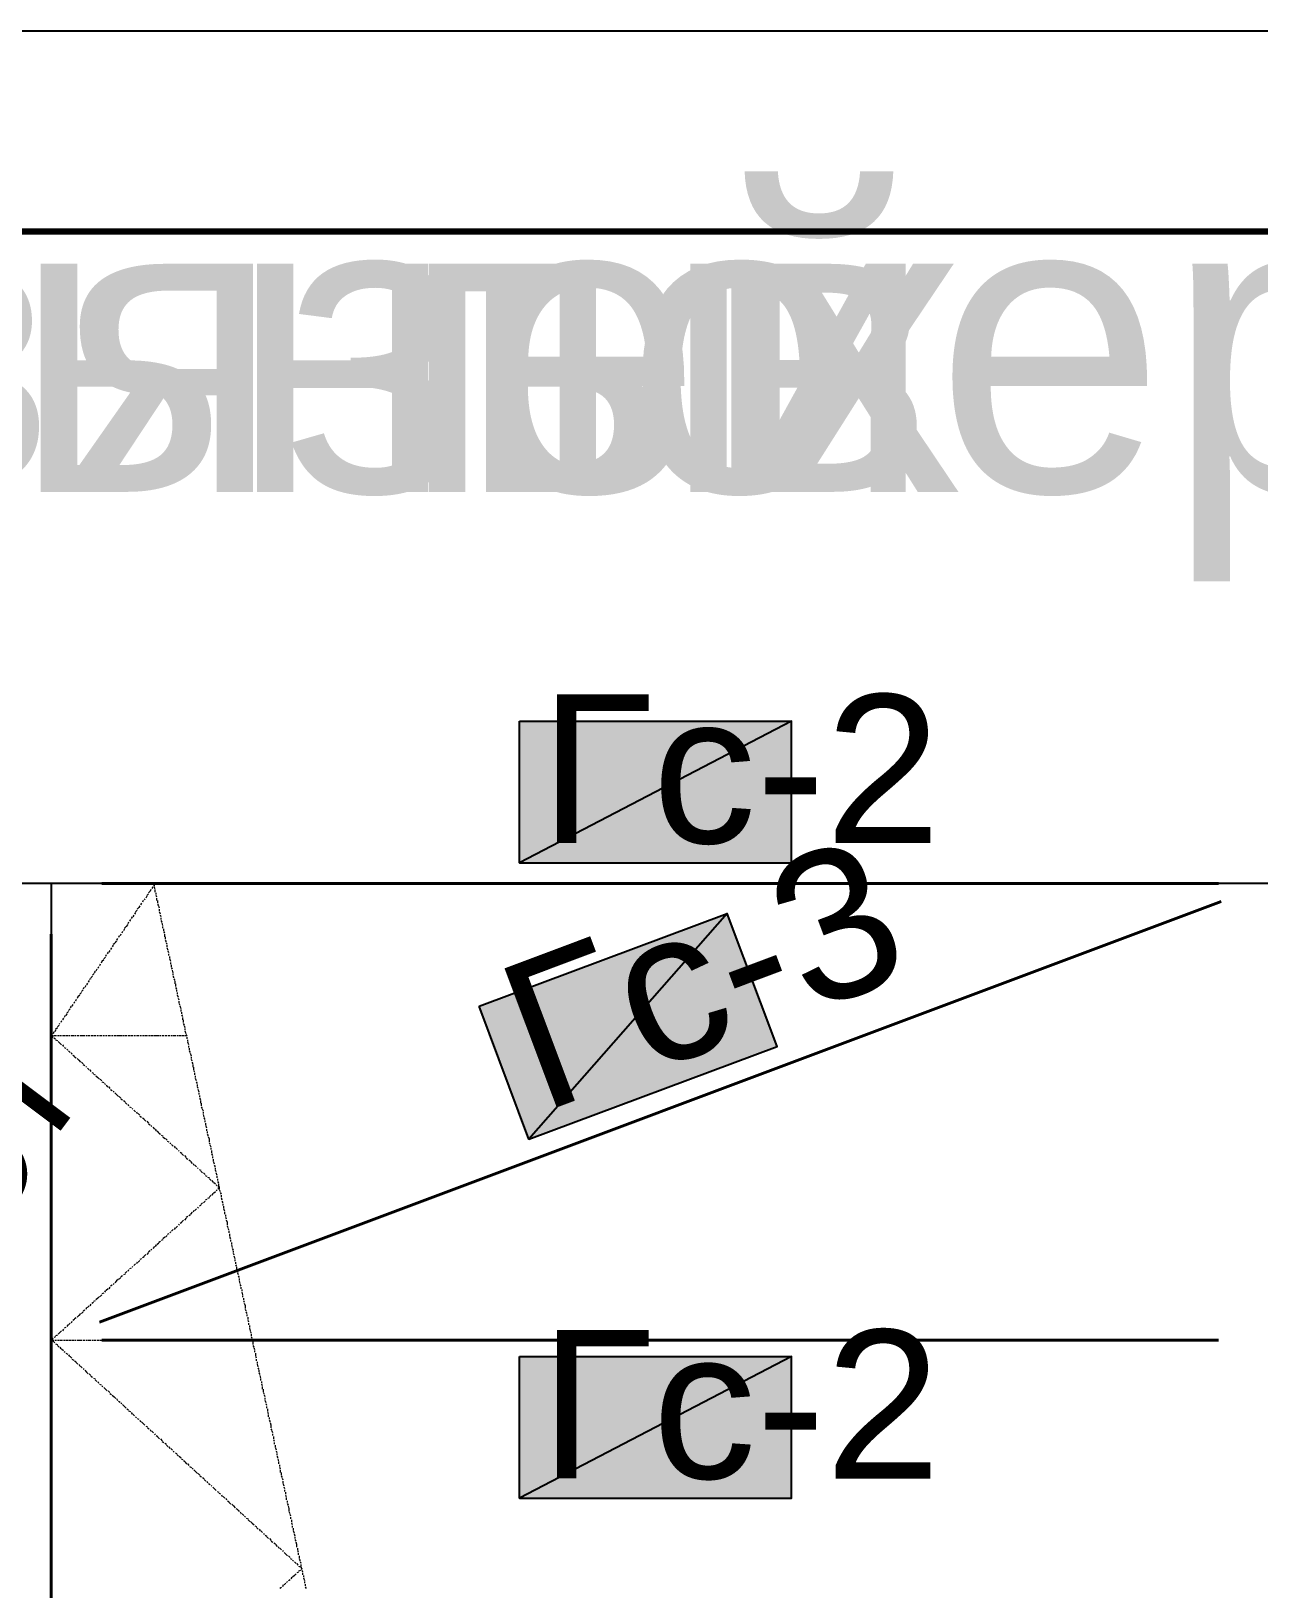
# Model space of a CAD drawing. Extents: x 0 to 604, y 0 to 420.
# Drawn here: x 229.31 to 259.57, y 381.6 to 420 of the extents above; entities that cross this region are included whole.
import ezdxf

# ---------------------------------------------------------------- set-up
doc = ezdxf.new("R2010")
doc.units = 0
doc.styles.add('TEYPDFCAD_TEXT', font='arial.ttf')

# ---------------------------------------------------------------- blocks, each defined once
blk = doc.blocks.new('A2-landscape')
for points in [[(594, 420), (0, 420)], [(589, 415), (20, 415)]]:
    blk.add_lwpolyline(points)

msp = doc.modelspace()

# ---------------------------------------------------------------- hatches: boundary and pattern name
at = {"true_color": 0xffffff}
h = msp.add_hatch(color=0, dxfattribs=at)
h.paths.add_polyline_path([(241.342, 402.992), (248.052, 402.992), (241.342, 399.5)])
h.paths.add_polyline_path([(248.052, 402.992), (241.342, 399.5), (248.052, 399.5)])
h = msp.add_hatch(color=0, dxfattribs=at)
h.paths.add_polyline_path([(240.347, 395.965), (246.465, 398.251), (241.575, 392.684)])
h.paths.add_polyline_path([(246.465, 398.251), (241.575, 392.684), (247.692, 394.97)])
h = msp.add_hatch(color=0, dxfattribs=at)
h.paths.add_polyline_path([(241.342, 387.329), (248.052, 387.329), (241.342, 383.836)])
h.paths.add_polyline_path([(248.052, 387.329), (241.342, 383.836), (248.052, 383.836)])

# ---------------------------------------------------------------- linework, layer by layer
at = {"color": 0, "lineweight": 0, "true_color": 0xffffff}
for p, q in [((241.342, 399.5), (248.052, 399.5)), ((241.575, 392.684), (247.692, 394.97)), ((241.342, 383.836), (248.052, 383.836))]:
    msp.add_line(p, q, dxfattribs=at)
at = {"color": 7, "lineweight": 25}
for p, q in [((245.322, 398.992), (225.319, 398.992)), ((229.806, 398.992), (229.806, 385.593)), ((247.819, 398.992), (246.825, 398.992)), ((269.325, 398.992), (249.322, 398.992)), ((229.806, 384.09), (229.806, 383.074))]:
    msp.add_line(p, q, dxfattribs=at)
at = {"color": 7, "lineweight": 40}
for p, q in [((258.572, 398.992), (231.055, 398.992)), ((230.992, 388.175), (258.635, 398.547)), ((229.806, 397.743), (229.806, 310.219)), ((258.572, 387.731), (231.055, 387.731))]:
    msp.add_line(p, q, dxfattribs=at)
at = {"color": 7, "lineweight": 5}
for p, q in [((232.346, 398.949), (232.325, 398.928)), ((232.346, 398.928), (232.346, 398.949)), ((232.071, 398.568), (232.05, 398.526)), ((232.114, 398.611), (232.093, 398.589)), ((232.156, 398.674), (232.135, 398.632)), ((232.198, 398.738), (232.156, 398.695)), ((232.241, 398.801), (232.198, 398.759)), ((232.262, 398.843), (232.241, 398.801)), ((232.304, 398.907), (232.283, 398.865)), ((232.368, 398.843), (232.346, 398.907)), ((232.368, 398.78), (232.368, 398.822)), ((232.389, 398.716), (232.389, 398.759)), ((232.41, 398.653), (232.389, 398.695)), ((232.41, 398.568), (232.41, 398.632)), ((232.431, 398.505), (232.431, 398.568)), ((231.839, 398.209), (231.817, 398.166)), ((231.881, 398.272), (231.86, 398.23)), ((231.923, 398.335), (231.881, 398.293)), ((231.965, 398.399), (231.923, 398.357)), ((231.987, 398.441), (231.965, 398.399)), ((232.029, 398.505), (232.008, 398.462)), ((232.452, 398.441), (232.431, 398.484)), ((232.474, 398.378), (232.452, 398.42)), ((232.474, 398.314), (232.474, 398.357)), ((232.495, 398.23), (232.474, 398.293)), ((232.516, 398.166), (232.495, 398.209)), ((231.563, 397.806), (231.542, 397.764)), ((231.606, 397.87), (231.584, 397.827)), ((231.648, 397.933), (231.606, 397.891)), ((231.69, 397.976), (231.648, 397.933)), ((231.711, 398.039), (231.69, 397.997)), ((231.754, 398.103), (231.733, 398.06)), ((231.796, 398.166), (231.775, 398.124)), ((232.516, 398.103), (232.516, 398.145)), ((232.537, 398.039), (232.516, 398.081)), ((232.558, 397.954), (232.537, 398.018)), ((232.558, 397.891), (232.558, 397.933)), ((232.579, 397.827), (232.579, 397.87)), ((232.601, 397.764), (232.579, 397.806)), ((231.331, 397.468), (231.309, 397.425)), ((231.373, 397.51), (231.331, 397.489)), ((231.415, 397.574), (231.373, 397.531)), ((231.436, 397.637), (231.415, 397.595)), ((231.479, 397.7), (231.458, 397.658)), ((231.521, 397.743), (231.5, 397.7)), ((232.601, 397.679), (232.601, 397.743)), ((232.622, 397.616), (232.622, 397.679)), ((232.643, 397.552), (232.622, 397.595)), ((232.664, 397.489), (232.643, 397.531)), ((232.664, 397.425), (232.664, 397.468)), ((231.055, 397.065), (231.034, 397.023)), ((231.098, 397.108), (231.055, 397.065)), ((231.14, 397.171), (231.098, 397.129)), ((231.161, 397.235), (231.14, 397.192)), ((231.203, 397.298), (231.182, 397.256)), ((231.246, 397.341), (231.225, 397.298)), ((231.288, 397.404), (231.267, 397.362)), ((232.685, 397.341), (232.664, 397.404)), ((232.706, 397.277), (232.685, 397.319)), ((232.706, 397.214), (232.706, 397.256)), ((232.727, 397.15), (232.727, 397.192)), ((232.749, 397.065), (232.727, 397.129)), ((232.749, 397.002), (232.749, 397.044)), ((230.78, 396.642), (230.738, 396.621)), ((230.822, 396.706), (230.78, 396.663)), ((230.865, 396.769), (230.822, 396.727)), ((230.886, 396.833), (230.865, 396.79)), ((230.928, 396.875), (230.907, 396.833)), ((230.971, 396.938), (230.95, 396.896)), ((231.013, 397.002), (230.992, 396.96)), ((232.77, 396.938), (232.77, 396.981)), ((232.791, 396.875), (232.77, 396.917)), ((232.812, 396.79), (232.791, 396.854)), ((232.812, 396.727), (232.812, 396.769)), ((232.833, 396.663), (232.812, 396.706)), ((232.855, 396.6), (232.833, 396.642)), ((230.547, 396.303), (230.505, 396.261)), ((230.59, 396.367), (230.547, 396.325)), ((230.611, 396.43), (230.59, 396.388)), ((230.653, 396.473), (230.632, 396.43)), ((230.696, 396.536), (230.674, 396.494)), ((230.738, 396.6), (230.717, 396.557)), ((232.855, 396.515), (232.855, 396.579)), ((232.876, 396.452), (232.876, 396.515)), ((232.897, 396.388), (232.876, 396.43)), ((232.897, 396.325), (232.897, 396.367)), ((232.918, 396.261), (232.918, 396.303)), ((230.272, 395.901), (230.23, 395.859)), ((230.293, 395.965), (230.272, 395.923)), ((230.336, 396.007), (230.315, 395.965)), ((230.378, 396.071), (230.357, 396.028)), ((230.42, 396.134), (230.399, 396.092)), ((230.463, 396.198), (230.441, 396.155)), ((230.505, 396.24), (230.463, 396.198)), ((232.939, 396.176), (232.918, 396.24)), ((232.96, 396.113), (232.939, 396.155)), ((232.96, 396.049), (232.96, 396.092)), ((232.982, 395.986), (232.96, 396.028)), ((233.003, 395.901), (232.982, 395.965)), ((233.003, 395.838), (233.003, 395.88)), ((229.997, 395.499), (229.955, 395.457)), ((230.018, 395.541), (229.997, 395.52)), ((230.06, 395.605), (230.039, 395.563)), ((230.103, 395.668), (230.082, 395.626)), ((230.145, 395.732), (230.124, 395.69)), ((230.188, 395.774), (230.166, 395.732)), ((230.23, 395.838), (230.188, 395.796)), ((233.024, 395.774), (233.024, 395.817)), ((233.045, 395.711), (233.024, 395.753)), ((233.045, 395.626), (233.045, 395.69)), ((233.066, 395.563), (233.066, 395.626)), ((233.087, 395.499), (233.066, 395.541)), ((229.828, 395.266), (229.806, 395.245)), ((229.806, 395.245), (229.849, 395.203)), ((229.806, 395.203), (229.806, 395.245)), ((229.806, 395.245), (229.849, 395.245)), ((229.806, 395.139), (229.806, 395.182)), ((229.806, 395.055), (229.806, 395.118)), ((229.87, 395.33), (229.849, 395.288)), ((229.87, 395.245), (229.934, 395.245)), ((229.87, 395.182), (229.912, 395.16)), ((229.912, 395.372), (229.891, 395.33)), ((229.955, 395.436), (229.912, 395.393)), ((229.912, 395.139), (229.955, 395.118)), ((229.955, 395.245), (229.997, 395.245)), ((230.018, 395.245), (230.06, 395.245)), ((230.082, 395.245), (230.145, 395.245)), ((230.166, 395.245), (230.209, 395.245)), ((230.23, 395.245), (230.272, 395.245)), ((230.293, 395.245), (230.357, 395.245)), ((230.378, 395.245), (230.42, 395.245)), ((230.441, 395.245), (230.484, 395.245)), ((230.505, 395.245), (230.568, 395.245)), ((230.568, 395.245), (230.632, 395.245)), ((230.653, 395.245), (230.696, 395.245)), ((230.717, 395.245), (230.759, 395.245)), ((230.78, 395.245), (230.844, 395.245)), ((230.865, 395.245), (230.907, 395.245)), ((230.928, 395.245), (230.971, 395.245)), ((230.992, 395.245), (231.055, 395.245)), ((231.077, 395.245), (231.119, 395.245)), ((231.14, 395.245), (231.182, 395.245)), ((231.203, 395.245), (231.267, 395.245)), ((231.288, 395.245), (231.331, 395.245)), ((231.352, 395.245), (231.394, 395.245)), ((231.415, 395.245), (231.479, 395.245)), ((231.479, 395.245), (231.542, 395.245)), ((231.563, 395.245), (231.606, 395.245)), ((231.627, 395.245), (231.669, 395.245)), ((231.69, 395.245), (231.754, 395.245)), ((231.775, 395.245), (231.817, 395.245)), ((231.839, 395.245), (231.881, 395.245)), ((231.902, 395.245), (231.965, 395.245)), ((231.987, 395.245), (232.029, 395.245)), ((232.05, 395.245), (232.093, 395.245)), ((232.114, 395.245), (232.177, 395.245)), ((232.198, 395.245), (232.241, 395.245)), ((232.262, 395.245), (232.304, 395.245)), ((232.325, 395.245), (232.389, 395.245)), ((232.389, 395.245), (232.452, 395.245)), ((232.474, 395.245), (232.516, 395.245)), ((232.537, 395.245), (232.579, 395.245)), ((232.601, 395.245), (232.664, 395.245)), ((232.685, 395.245), (232.727, 395.245)), ((232.749, 395.245), (232.791, 395.245)), ((232.812, 395.245), (232.876, 395.245)), ((232.897, 395.245), (232.939, 395.245)), ((232.96, 395.245), (233.003, 395.245)), ((233.024, 395.245), (233.087, 395.245)), ((233.108, 395.436), (233.087, 395.478)), ((233.108, 395.372), (233.108, 395.414)), ((233.13, 395.288), (233.108, 395.351)), ((233.108, 395.245), (233.151, 395.245)), ((233.151, 395.224), (233.13, 395.266)), ((233.151, 395.16), (233.151, 395.203)), ((233.172, 395.097), (233.172, 395.139)), ((229.806, 394.991), (229.806, 395.055)), ((229.806, 394.928), (229.806, 394.97)), ((229.806, 394.864), (229.806, 394.906)), ((229.806, 394.779), (229.806, 394.843)), ((229.806, 394.716), (229.806, 394.758)), ((229.976, 395.097), (230.018, 395.055)), ((230.018, 395.055), (230.06, 395.012)), ((230.082, 395.012), (230.103, 394.97)), ((230.124, 394.949), (230.166, 394.928)), ((230.188, 394.906), (230.209, 394.885)), ((230.23, 394.864), (230.272, 394.822)), ((230.293, 394.822), (230.315, 394.779)), ((230.336, 394.758), (230.378, 394.737)), ((233.193, 395.012), (233.172, 395.076)), ((233.193, 394.949), (233.193, 394.991)), ((233.214, 394.885), (233.214, 394.928)), ((233.236, 394.822), (233.214, 394.864)), ((233.257, 394.737), (233.236, 394.801)), ((229.806, 394.652), (229.806, 394.695)), ((229.806, 394.568), (229.806, 394.631)), ((229.806, 394.504), (229.806, 394.547)), ((229.806, 394.441), (229.806, 394.483)), ((229.806, 394.356), (229.806, 394.42)), ((229.806, 394.293), (229.806, 394.335)), ((230.378, 394.716), (230.42, 394.695)), ((230.441, 394.674), (230.484, 394.631)), ((230.484, 394.631), (230.526, 394.589)), ((230.547, 394.589), (230.59, 394.547)), ((230.59, 394.525), (230.632, 394.504)), ((230.653, 394.483), (230.674, 394.462)), ((230.696, 394.441), (230.738, 394.399)), ((230.759, 394.399), (230.78, 394.356)), ((230.801, 394.335), (230.844, 394.314)), ((233.257, 394.674), (233.257, 394.716)), ((233.278, 394.61), (233.257, 394.652)), ((233.299, 394.547), (233.278, 394.589)), ((233.299, 394.462), (233.299, 394.525)), ((233.32, 394.399), (233.32, 394.462)), ((233.341, 394.335), (233.32, 394.377)), ((229.806, 394.229), (229.806, 394.271)), ((229.806, 394.144), (229.806, 394.208)), ((229.806, 394.081), (229.806, 394.144)), ((229.806, 394.017), (229.806, 394.06)), ((229.806, 393.954), (229.806, 393.996)), ((230.844, 394.293), (230.886, 394.271)), ((230.907, 394.25), (230.95, 394.208)), ((230.95, 394.208), (230.992, 394.166)), ((231.013, 394.166), (231.055, 394.123)), ((231.055, 394.102), (231.098, 394.081)), ((231.119, 394.06), (231.14, 394.039)), ((231.161, 394.017), (231.203, 393.975)), ((231.225, 393.975), (231.246, 393.933)), ((233.341, 394.271), (233.341, 394.314)), ((233.363, 394.208), (233.363, 394.25)), ((233.384, 394.123), (233.363, 394.187)), ((233.405, 394.06), (233.384, 394.102)), ((233.405, 393.996), (233.405, 394.039)), ((233.426, 393.933), (233.405, 393.975)), ((229.806, 393.869), (229.806, 393.933)), ((229.806, 393.806), (229.806, 393.848)), ((229.806, 393.742), (229.806, 393.785)), ((229.806, 393.658), (229.806, 393.721)), ((229.806, 393.594), (229.806, 393.637)), ((229.806, 393.531), (229.806, 393.573)), ((231.267, 393.912), (231.309, 393.89)), ((231.331, 393.869), (231.352, 393.848)), ((231.373, 393.827), (231.415, 393.785)), ((231.415, 393.785), (231.458, 393.742)), ((231.479, 393.742), (231.521, 393.7)), ((231.521, 393.679), (231.563, 393.658)), ((231.584, 393.637), (231.627, 393.615)), ((231.627, 393.594), (231.669, 393.552)), ((233.447, 393.848), (233.426, 393.912)), ((233.447, 393.785), (233.447, 393.827)), ((233.468, 393.721), (233.468, 393.764)), ((233.489, 393.658), (233.468, 393.7)), ((233.489, 393.573), (233.489, 393.637)), ((233.511, 393.51), (233.511, 393.573)), ((229.806, 393.446), (229.806, 393.51)), ((229.806, 393.382), (229.806, 393.425)), ((229.806, 393.319), (229.806, 393.361)), ((229.806, 393.234), (229.806, 393.298)), ((229.806, 393.171), (229.806, 393.234)), ((231.69, 393.552), (231.711, 393.51)), ((231.733, 393.488), (231.775, 393.467)), ((231.796, 393.446), (231.817, 393.425)), ((231.839, 393.404), (231.881, 393.361)), ((231.902, 393.361), (231.923, 393.319)), ((231.944, 393.319), (231.987, 393.277)), ((231.987, 393.255), (232.029, 393.234)), ((232.05, 393.213), (232.093, 393.192)), ((233.532, 393.446), (233.511, 393.488)), ((233.553, 393.382), (233.532, 393.425)), ((233.553, 393.319), (233.553, 393.361)), ((233.574, 393.234), (233.553, 393.298)), ((233.595, 393.171), (233.574, 393.213)), ((229.806, 393.107), (229.806, 393.15)), ((229.806, 393.044), (229.806, 393.086)), ((229.806, 392.959), (229.806, 393.023)), ((229.806, 392.896), (229.806, 392.938)), ((229.806, 392.832), (229.806, 392.874)), ((229.806, 392.747), (229.806, 392.811)), ((232.093, 393.171), (232.135, 393.128)), ((232.156, 393.128), (232.198, 393.086)), ((232.198, 393.065), (232.241, 393.044)), ((232.262, 393.023), (232.283, 393.002)), ((232.304, 392.98), (232.346, 392.938)), ((232.368, 392.938), (232.389, 392.896)), ((232.41, 392.896), (232.452, 392.853)), ((232.452, 392.832), (232.495, 392.811)), ((233.595, 393.107), (233.595, 393.15)), ((233.617, 393.044), (233.617, 393.086)), ((233.638, 392.959), (233.617, 393.023)), ((233.638, 392.896), (233.638, 392.938)), ((233.659, 392.832), (233.659, 392.874)), ((233.68, 392.769), (233.659, 392.811)), ((229.806, 392.684), (229.806, 392.726)), ((229.806, 392.62), (229.806, 392.663)), ((229.806, 392.536), (229.806, 392.599)), ((229.806, 392.472), (229.806, 392.515)), ((229.806, 392.409), (229.806, 392.451)), ((232.516, 392.79), (232.558, 392.769)), ((232.558, 392.747), (232.601, 392.705)), ((232.622, 392.705), (232.664, 392.663)), ((232.664, 392.642), (232.706, 392.62)), ((232.727, 392.599), (232.749, 392.578)), ((232.77, 392.557), (232.812, 392.515)), ((232.833, 392.515), (232.855, 392.472)), ((232.876, 392.472), (232.918, 392.43)), ((233.701, 392.684), (233.68, 392.747)), ((233.701, 392.62), (233.701, 392.684)), ((233.722, 392.557), (233.701, 392.599)), ((233.744, 392.493), (233.722, 392.536)), ((233.744, 392.43), (233.744, 392.472)), ((229.806, 392.324), (229.806, 392.388)), ((229.806, 392.261), (229.806, 392.324)), ((229.806, 392.197), (229.806, 392.239)), ((229.806, 392.134), (229.806, 392.176)), ((229.806, 392.049), (229.806, 392.113)), ((232.939, 392.409), (232.96, 392.388)), ((232.982, 392.366), (233.024, 392.345)), ((233.024, 392.324), (233.066, 392.282)), ((233.087, 392.282), (233.13, 392.239)), ((233.13, 392.218), (233.172, 392.197)), ((233.193, 392.176), (233.236, 392.155)), ((233.236, 392.134), (233.278, 392.091)), ((233.299, 392.091), (233.32, 392.049)), ((233.341, 392.049), (233.384, 392.007)), ((233.765, 392.345), (233.765, 392.409)), ((233.786, 392.282), (233.765, 392.324)), ((233.786, 392.218), (233.786, 392.261)), ((233.807, 392.155), (233.807, 392.197)), ((233.828, 392.07), (233.807, 392.134)), ((233.849, 392.007), (233.828, 392.049)), ((229.806, 391.985), (229.806, 392.028)), ((229.806, 391.922), (229.806, 391.964)), ((229.806, 391.837), (229.806, 391.901)), ((229.806, 391.774), (229.806, 391.816)), ((229.806, 391.71), (229.806, 391.753)), ((229.806, 391.626), (229.806, 391.689)), ((233.405, 391.985), (233.426, 391.964)), ((233.447, 391.943), (233.489, 391.922)), ((233.489, 391.901), (233.532, 391.858)), ((233.553, 391.858), (233.595, 391.816)), ((233.595, 391.795), (233.638, 391.774)), ((233.659, 391.753), (233.701, 391.731)), ((233.701, 391.71), (233.744, 391.668)), ((233.765, 391.668), (233.786, 391.626)), ((233.849, 391.943), (233.849, 391.985)), ((233.87, 391.88), (233.849, 391.922)), ((233.892, 391.795), (233.87, 391.858)), ((233.892, 391.731), (233.892, 391.774)), ((233.913, 391.668), (233.913, 391.71)), ((229.806, 391.562), (229.806, 391.604)), ((229.806, 391.499), (229.806, 391.541)), ((229.806, 391.414), (229.806, 391.478)), ((229.806, 391.351), (229.806, 391.414)), ((229.806, 391.287), (229.806, 391.329)), ((229.806, 391.223), (229.806, 391.266)), ((233.744, 391.308), (233.701, 391.266)), ((233.786, 391.351), (233.765, 391.308)), ((233.807, 391.626), (233.849, 391.583)), ((233.849, 391.393), (233.807, 391.351)), ((233.87, 391.562), (233.892, 391.541)), ((233.892, 391.435), (233.87, 391.414)), ((233.934, 391.604), (233.913, 391.647)), ((233.913, 391.52), (233.955, 391.499)), ((233.955, 391.499), (233.913, 391.456)), ((233.934, 391.52), (233.934, 391.583)), ((233.955, 391.456), (233.955, 391.52)), ((233.976, 391.393), (233.955, 391.435)), ((233.998, 391.329), (233.976, 391.372)), ((233.998, 391.266), (233.998, 391.308)), ((229.806, 391.139), (229.806, 391.202)), ((229.806, 391.075), (229.806, 391.118)), ((229.806, 391.012), (229.806, 391.054)), ((229.806, 390.927), (229.806, 390.991)), ((229.806, 390.864), (229.806, 390.906)), ((233.278, 390.885), (233.236, 390.842)), ((233.32, 390.927), (233.299, 390.885)), ((233.384, 390.969), (233.341, 390.927)), ((233.426, 391.012), (233.405, 390.991)), ((233.489, 391.054), (233.447, 391.033)), ((233.532, 391.118), (233.489, 391.075)), ((233.595, 391.16), (233.553, 391.118)), ((233.638, 391.202), (233.595, 391.181)), ((233.701, 391.245), (233.659, 391.223)), ((234.019, 391.181), (233.998, 391.245)), ((234.04, 391.118), (234.019, 391.16)), ((234.04, 391.054), (234.04, 391.096)), ((234.061, 390.991), (234.061, 391.033)), ((234.082, 390.906), (234.061, 390.969)), ((234.082, 390.842), (234.082, 390.885)), ((229.806, 390.8), (229.806, 390.842)), ((229.806, 390.716), (229.806, 390.779)), ((229.806, 390.652), (229.806, 390.694)), ((229.806, 390.589), (229.806, 390.631)), ((229.806, 390.504), (229.806, 390.567)), ((229.806, 390.44), (229.806, 390.504)), ((232.855, 390.504), (232.833, 390.461)), ((232.918, 390.546), (232.876, 390.504)), ((232.96, 390.589), (232.939, 390.567)), ((233.024, 390.631), (232.982, 390.61)), ((233.066, 390.694), (233.024, 390.652)), ((233.13, 390.737), (233.087, 390.694)), ((233.172, 390.779), (233.13, 390.758)), ((233.236, 390.821), (233.193, 390.8)), ((234.103, 390.779), (234.103, 390.821)), ((234.125, 390.716), (234.103, 390.758)), ((234.146, 390.631), (234.125, 390.694)), ((234.146, 390.567), (234.146, 390.631)), ((234.167, 390.504), (234.146, 390.546)), ((229.806, 390.377), (229.806, 390.419)), ((229.806, 390.313), (229.806, 390.356)), ((229.806, 390.229), (229.806, 390.292)), ((229.806, 390.165), (229.806, 390.207)), ((229.806, 390.102), (229.806, 390.144)), ((232.452, 390.123), (232.41, 390.08)), ((232.495, 390.165), (232.452, 390.144)), ((232.558, 390.207), (232.516, 390.186)), ((232.601, 390.271), (232.558, 390.229)), ((232.664, 390.313), (232.622, 390.271)), ((232.706, 390.356), (232.664, 390.334)), ((232.749, 390.398), (232.727, 390.377)), ((232.812, 390.461), (232.77, 390.419)), ((234.188, 390.44), (234.167, 390.483)), ((234.188, 390.377), (234.188, 390.419)), ((234.209, 390.292), (234.209, 390.356)), ((234.23, 390.229), (234.209, 390.271)), ((234.23, 390.165), (234.23, 390.207)), ((234.251, 390.102), (234.251, 390.144)), ((229.806, 390.017), (229.806, 390.08)), ((229.806, 389.953), (229.806, 389.996)), ((229.806, 389.89), (229.806, 389.932)), ((229.806, 389.805), (229.806, 389.869)), ((229.806, 389.742), (229.806, 389.784)), ((232.029, 389.742), (231.987, 389.721)), ((232.093, 389.784), (232.05, 389.763)), ((232.135, 389.848), (232.093, 389.805)), ((232.198, 389.89), (232.156, 389.848)), ((232.241, 389.932), (232.198, 389.911)), ((232.283, 389.975), (232.262, 389.953)), ((232.346, 390.038), (232.304, 389.996)), ((232.389, 390.08), (232.368, 390.038)), ((234.273, 390.017), (234.251, 390.08)), ((234.294, 389.953), (234.273, 389.996)), ((234.294, 389.89), (234.294, 389.932)), ((234.315, 389.827), (234.294, 389.869)), ((234.336, 389.742), (234.315, 389.805)), ((229.806, 389.678), (229.806, 389.721)), ((229.806, 389.594), (229.806, 389.657)), ((229.806, 389.53), (229.806, 389.594)), ((229.806, 389.467), (229.806, 389.509)), ((229.806, 389.403), (229.806, 389.445)), ((229.806, 389.318), (229.806, 389.382)), ((231.627, 389.361), (231.584, 389.34)), ((231.669, 389.424), (231.627, 389.382)), ((231.711, 389.467), (231.69, 389.424)), ((231.775, 389.509), (231.733, 389.488)), ((231.817, 389.551), (231.796, 389.53)), ((231.881, 389.615), (231.839, 389.572)), ((231.923, 389.657), (231.902, 389.615)), ((231.987, 389.699), (231.944, 389.657)), ((234.336, 389.678), (234.336, 389.721)), ((234.357, 389.615), (234.357, 389.657)), ((234.379, 389.551), (234.357, 389.594)), ((234.379, 389.467), (234.379, 389.53)), ((234.4, 389.403), (234.4, 389.467)), ((234.421, 389.34), (234.4, 389.382)), ((229.806, 389.255), (229.806, 389.297)), ((229.806, 389.192), (229.806, 389.234)), ((229.806, 389.107), (229.806, 389.17)), ((229.806, 389.043), (229.806, 389.086)), ((229.806, 388.98), (229.806, 389.022)), ((231.203, 389.001), (231.161, 388.959)), ((231.246, 389.043), (231.225, 389.001)), ((231.309, 389.086), (231.267, 389.065)), ((231.352, 389.128), (231.331, 389.107)), ((231.415, 389.192), (231.373, 389.149)), ((231.458, 389.234), (231.415, 389.192)), ((231.521, 389.276), (231.479, 389.234)), ((231.563, 389.318), (231.521, 389.297)), ((234.442, 389.276), (234.421, 389.318)), ((234.442, 389.213), (234.442, 389.255)), ((234.463, 389.128), (234.442, 389.192)), ((234.484, 389.065), (234.463, 389.107)), ((234.484, 389.001), (234.484, 389.043)), ((234.506, 388.937), (234.506, 388.98)), ((229.806, 388.895), (229.806, 388.959)), ((229.806, 388.832), (229.806, 388.874)), ((229.806, 388.768), (229.806, 388.81)), ((229.806, 388.683), (229.806, 388.747)), ((229.806, 388.62), (229.806, 388.683)), ((229.806, 388.557), (229.806, 388.599)), ((230.738, 388.578), (230.696, 388.535)), ((230.78, 388.62), (230.759, 388.578)), ((230.844, 388.662), (230.801, 388.641)), ((230.886, 388.705), (230.844, 388.683)), ((230.95, 388.768), (230.907, 388.726)), ((230.992, 388.81), (230.95, 388.768)), ((231.055, 388.853), (231.013, 388.81)), ((231.098, 388.895), (231.055, 388.874)), ((231.14, 388.959), (231.119, 388.916)), ((234.527, 388.853), (234.506, 388.916)), ((234.527, 388.789), (234.527, 388.832)), ((234.548, 388.726), (234.548, 388.768)), ((234.569, 388.662), (234.548, 388.705)), ((234.59, 388.578), (234.569, 388.641)), ((234.59, 388.514), (234.59, 388.578)), ((229.806, 388.493), (229.806, 388.535)), ((229.806, 388.408), (229.806, 388.472)), ((229.806, 388.345), (229.806, 388.387)), ((229.806, 388.281), (229.806, 388.324)), ((229.806, 388.197), (229.806, 388.26)), ((230.315, 388.197), (230.293, 388.154)), ((230.378, 388.239), (230.336, 388.218)), ((230.42, 388.281), (230.378, 388.26)), ((230.484, 388.345), (230.441, 388.303)), ((230.526, 388.387), (230.484, 388.345)), ((230.59, 388.43), (230.547, 388.387)), ((230.632, 388.472), (230.59, 388.451)), ((230.674, 388.535), (230.653, 388.493)), ((234.611, 388.451), (234.59, 388.493)), ((234.632, 388.387), (234.611, 388.43)), ((234.632, 388.324), (234.632, 388.366)), ((234.654, 388.239), (234.654, 388.303)), ((234.675, 388.175), (234.654, 388.218)), ((229.806, 388.133), (229.806, 388.175)), ((229.806, 388.07), (229.806, 388.112)), ((229.806, 387.985), (229.806, 388.048)), ((229.806, 387.921), (229.806, 387.964)), ((229.806, 387.858), (229.806, 387.9)), ((229.806, 387.773), (229.806, 387.837)), ((229.912, 387.816), (229.87, 387.795)), ((229.955, 387.858), (229.912, 387.837)), ((230.018, 387.921), (229.976, 387.879)), ((230.06, 387.964), (230.018, 387.921)), ((230.103, 388.006), (230.082, 387.964)), ((230.166, 388.048), (230.124, 388.027)), ((230.209, 388.112), (230.188, 388.07)), ((230.272, 388.154), (230.23, 388.112)), ((234.675, 388.112), (234.675, 388.154)), ((234.696, 388.048), (234.696, 388.091)), ((234.717, 387.964), (234.696, 388.027)), ((234.738, 387.9), (234.717, 387.943)), ((234.738, 387.837), (234.738, 387.879)), ((234.759, 387.773), (234.738, 387.816)), ((229.849, 387.773), (229.806, 387.731)), ((229.806, 387.71), (229.806, 387.773)), ((229.806, 387.731), (229.87, 387.731)), ((229.806, 387.731), (229.849, 387.71)), ((229.806, 387.646), (229.806, 387.689)), ((229.806, 387.583), (229.806, 387.625)), ((229.806, 387.498), (229.806, 387.562)), ((229.806, 387.435), (229.806, 387.477)), ((229.849, 387.71), (229.891, 387.667)), ((229.891, 387.731), (229.934, 387.731)), ((229.912, 387.646), (229.955, 387.625)), ((229.955, 387.731), (229.997, 387.731)), ((229.955, 387.604), (229.997, 387.562)), ((230.018, 387.731), (230.082, 387.731)), ((230.018, 387.562), (230.039, 387.519)), ((230.06, 387.519), (230.103, 387.477)), ((230.103, 387.731), (230.145, 387.731)), ((230.124, 387.456), (230.145, 387.435)), ((230.166, 387.731), (230.209, 387.731)), ((230.23, 387.731), (230.293, 387.731)), ((230.315, 387.731), (230.357, 387.731)), ((230.378, 387.731), (230.42, 387.731)), ((230.441, 387.731), (230.505, 387.731)), ((230.505, 387.731), (230.568, 387.731)), ((230.59, 387.731), (230.632, 387.731)), ((230.653, 387.731), (230.696, 387.731)), ((230.717, 387.731), (230.78, 387.731)), ((230.801, 387.731), (230.844, 387.731)), ((230.865, 387.731), (230.907, 387.731)), ((230.928, 387.731), (230.992, 387.731)), ((231.013, 387.731), (231.055, 387.731)), ((231.077, 387.731), (231.119, 387.731)), ((231.14, 387.731), (231.203, 387.731)), ((231.225, 387.731), (231.267, 387.731)), ((231.288, 387.731), (231.331, 387.731)), ((231.352, 387.731), (231.415, 387.731)), ((231.415, 387.731), (231.479, 387.731)), ((231.5, 387.731), (231.542, 387.731)), ((231.563, 387.731), (231.606, 387.731)), ((231.627, 387.731), (231.69, 387.731)), ((231.711, 387.731), (231.754, 387.731)), ((231.775, 387.731), (231.817, 387.731)), ((231.839, 387.731), (231.902, 387.731)), ((231.923, 387.731), (231.965, 387.731)), ((231.987, 387.731), (232.029, 387.731)), ((232.05, 387.731), (232.114, 387.731)), ((232.135, 387.731), (232.177, 387.731)), ((232.198, 387.731), (232.241, 387.731)), ((232.262, 387.731), (232.304, 387.731)), ((232.325, 387.731), (232.389, 387.731)), ((232.41, 387.731), (232.452, 387.731)), ((232.474, 387.731), (232.516, 387.731)), ((232.537, 387.731), (232.601, 387.731)), ((232.622, 387.731), (232.664, 387.731)), ((232.685, 387.731), (232.727, 387.731)), ((232.749, 387.731), (232.812, 387.731)), ((232.833, 387.731), (232.876, 387.731)), ((232.897, 387.731), (232.939, 387.731)), ((232.96, 387.731), (233.024, 387.731)), ((233.045, 387.731), (233.087, 387.731)), ((233.108, 387.731), (233.151, 387.731)), ((233.172, 387.731), (233.214, 387.731)), ((233.236, 387.731), (233.299, 387.731)), ((233.32, 387.731), (233.363, 387.731)), ((233.384, 387.731), (233.426, 387.731)), ((233.447, 387.731), (233.511, 387.731)), ((233.532, 387.731), (233.574, 387.731)), ((233.595, 387.731), (233.638, 387.731)), ((233.659, 387.731), (233.722, 387.731)), ((233.744, 387.731), (233.786, 387.731)), ((233.807, 387.731), (233.849, 387.731)), ((233.87, 387.731), (233.934, 387.731)), ((233.955, 387.731), (233.998, 387.731)), ((234.019, 387.731), (234.061, 387.731)), ((234.082, 387.731), (234.125, 387.731)), ((234.146, 387.731), (234.209, 387.731)), ((234.23, 387.731), (234.273, 387.731)), ((234.294, 387.731), (234.336, 387.731)), ((234.357, 387.731), (234.421, 387.731)), ((234.442, 387.731), (234.484, 387.731)), ((234.506, 387.731), (234.548, 387.731)), ((234.569, 387.731), (234.632, 387.731)), ((234.654, 387.731), (234.696, 387.731)), ((234.717, 387.731), (234.759, 387.731)), ((234.781, 387.689), (234.759, 387.752)), ((234.781, 387.625), (234.781, 387.689)), ((234.802, 387.562), (234.781, 387.604)), ((234.823, 387.498), (234.802, 387.541)), ((234.823, 387.435), (234.823, 387.477)), ((229.806, 387.371), (229.806, 387.413)), ((229.806, 387.286), (229.806, 387.35)), ((229.806, 387.223), (229.806, 387.265)), ((229.806, 387.159), (229.806, 387.202)), ((229.806, 387.075), (229.806, 387.138)), ((229.806, 387.011), (229.806, 387.054)), ((230.166, 387.413), (230.209, 387.392)), ((230.23, 387.371), (230.251, 387.329)), ((230.272, 387.329), (230.315, 387.286)), ((230.315, 387.265), (230.357, 387.244)), ((230.378, 387.223), (230.42, 387.202)), ((230.42, 387.181), (230.463, 387.138)), ((230.484, 387.138), (230.505, 387.096)), ((230.526, 387.096), (230.568, 387.054)), ((234.844, 387.35), (234.844, 387.413)), ((234.865, 387.286), (234.844, 387.329)), ((234.865, 387.223), (234.865, 387.265)), ((234.887, 387.159), (234.887, 387.202)), ((234.908, 387.075), (234.887, 387.138)), ((234.929, 387.011), (234.908, 387.054)), ((229.806, 386.948), (229.806, 386.99)), ((229.806, 386.863), (229.806, 386.927)), ((229.806, 386.8), (229.806, 386.863)), ((229.806, 386.736), (229.806, 386.779)), ((229.806, 386.673), (229.806, 386.715)), ((230.59, 387.032), (230.611, 387.011)), ((230.632, 386.99), (230.674, 386.948)), ((230.674, 386.948), (230.717, 386.906)), ((230.738, 386.906), (230.78, 386.863)), ((230.78, 386.842), (230.822, 386.821)), ((230.844, 386.8), (230.886, 386.779)), ((230.886, 386.757), (230.928, 386.715)), ((230.95, 386.715), (230.971, 386.673)), ((234.929, 386.948), (234.929, 386.99)), ((234.95, 386.884), (234.929, 386.927)), ((234.971, 386.8), (234.95, 386.863)), ((234.971, 386.736), (234.971, 386.779)), ((234.992, 386.673), (234.992, 386.715)), ((229.806, 386.588), (229.806, 386.651)), ((229.806, 386.524), (229.806, 386.567)), ((229.806, 386.461), (229.806, 386.503)), ((229.806, 386.376), (229.806, 386.44)), ((229.806, 386.313), (229.806, 386.355)), ((229.806, 386.249), (229.806, 386.292)), ((230.992, 386.651), (231.034, 386.63)), ((231.055, 386.609), (231.077, 386.588)), ((231.098, 386.567), (231.14, 386.524)), ((231.14, 386.524), (231.182, 386.482)), ((231.203, 386.482), (231.246, 386.44)), ((231.246, 386.419), (231.288, 386.397)), ((231.309, 386.376), (231.352, 386.334)), ((231.352, 386.334), (231.394, 386.292)), ((231.415, 386.292), (231.436, 386.249)), ((235.013, 386.609), (234.992, 386.651)), ((235.013, 386.524), (235.013, 386.588)), ((235.035, 386.461), (235.035, 386.524)), ((235.056, 386.397), (235.035, 386.44)), ((235.077, 386.334), (235.056, 386.376)), ((235.077, 386.271), (235.077, 386.313)), ((229.806, 386.165), (229.806, 386.228)), ((229.806, 386.101), (229.806, 386.144)), ((229.806, 386.038), (229.806, 386.08)), ((229.806, 385.953), (229.806, 386.017)), ((229.806, 385.889), (229.806, 385.953)), ((231.458, 386.228), (231.5, 386.207)), ((231.521, 386.186), (231.542, 386.165)), ((231.563, 386.144), (231.606, 386.101)), ((231.606, 386.101), (231.648, 386.059)), ((231.669, 386.038), (231.711, 386.017)), ((231.711, 385.995), (231.754, 385.974)), ((231.775, 385.953), (231.796, 385.911)), ((231.817, 385.911), (231.86, 385.868)), ((235.098, 386.186), (235.077, 386.249)), ((235.119, 386.122), (235.098, 386.165)), ((235.119, 386.059), (235.119, 386.101)), ((235.141, 385.995), (235.141, 386.038)), ((235.162, 385.911), (235.141, 385.974)), ((235.162, 385.847), (235.162, 385.889)), ((229.806, 385.826), (229.806, 385.868)), ((229.806, 385.762), (229.806, 385.805)), ((229.806, 385.678), (229.806, 385.741)), ((229.806, 385.614), (229.806, 385.657)), ((229.806, 385.551), (229.806, 385.593)), ((229.806, 385.466), (229.806, 385.53)), ((231.881, 385.847), (231.902, 385.826)), ((231.923, 385.805), (231.965, 385.784)), ((231.987, 385.762), (232.008, 385.72)), ((232.029, 385.72), (232.071, 385.678)), ((232.071, 385.678), (232.114, 385.635)), ((232.135, 385.614), (232.177, 385.593)), ((232.177, 385.572), (232.22, 385.551)), ((232.241, 385.53), (232.262, 385.487)), ((235.183, 385.784), (235.183, 385.826)), ((235.204, 385.72), (235.183, 385.762)), ((235.225, 385.635), (235.204, 385.699)), ((235.225, 385.572), (235.225, 385.635)), ((235.246, 385.509), (235.225, 385.551)), ((229.806, 385.403), (229.806, 385.445)), ((229.806, 385.339), (229.806, 385.382)), ((229.806, 385.255), (229.806, 385.318)), ((229.806, 385.191), (229.806, 385.233)), ((229.806, 385.127), (229.806, 385.17)), ((232.283, 385.487), (232.325, 385.445)), ((232.346, 385.424), (232.368, 385.403)), ((232.389, 385.382), (232.431, 385.36)), ((232.431, 385.339), (232.474, 385.297)), ((232.495, 385.297), (232.537, 385.255)), ((232.537, 385.233), (232.579, 385.212)), ((232.601, 385.191), (232.643, 385.17)), ((232.643, 385.149), (232.685, 385.106)), ((235.268, 385.445), (235.246, 385.487)), ((235.268, 385.382), (235.268, 385.424)), ((235.289, 385.297), (235.289, 385.36)), ((235.31, 385.233), (235.289, 385.276)), ((235.31, 385.17), (235.31, 385.212)), ((235.331, 385.106), (235.331, 385.149)), ((229.806, 385.043), (229.806, 385.106)), ((229.806, 384.979), (229.806, 385.043)), ((229.806, 384.916), (229.806, 384.958)), ((229.806, 384.852), (229.806, 384.895)), ((229.806, 384.768), (229.806, 384.831)), ((229.806, 384.704), (229.806, 384.746)), ((232.706, 385.106), (232.727, 385.064)), ((232.749, 385.064), (232.791, 385.022)), ((232.812, 385), (232.833, 384.979)), ((232.855, 384.958), (232.897, 384.937)), ((232.897, 384.916), (232.939, 384.873)), ((232.96, 384.873), (233.003, 384.831)), ((233.003, 384.81), (233.045, 384.789)), ((233.066, 384.768), (233.108, 384.746)), ((235.352, 385.022), (235.331, 385.085)), ((235.373, 384.958), (235.352, 385)), ((235.373, 384.895), (235.373, 384.937)), ((235.394, 384.831), (235.373, 384.873)), ((235.416, 384.746), (235.394, 384.81)), ((229.806, 384.641), (229.806, 384.683)), ((229.806, 384.556), (229.806, 384.62)), ((229.806, 384.492), (229.806, 384.535)), ((229.806, 384.429), (229.806, 384.471)), ((229.806, 384.344), (229.806, 384.408)), ((233.108, 384.725), (233.151, 384.683)), ((233.172, 384.683), (233.193, 384.641)), ((233.214, 384.62), (233.257, 384.598)), ((233.278, 384.577), (233.299, 384.556)), ((233.32, 384.535), (233.363, 384.492)), ((233.363, 384.492), (233.405, 384.45)), ((233.426, 384.45), (233.468, 384.408)), ((233.468, 384.387), (233.511, 384.365)), ((235.416, 384.683), (235.416, 384.725)), ((235.437, 384.62), (235.437, 384.662)), ((235.458, 384.556), (235.437, 384.598)), ((235.458, 384.471), (235.458, 384.535)), ((235.479, 384.408), (235.479, 384.471)), ((235.5, 384.344), (235.479, 384.387)), ((229.806, 384.281), (229.806, 384.323)), ((229.806, 384.217), (229.806, 384.26)), ((229.806, 384.133), (229.806, 384.196)), ((229.806, 384.069), (229.806, 384.133)), ((229.806, 384.006), (229.806, 384.048)), ((229.806, 383.942), (229.806, 383.985)), ((233.532, 384.344), (233.574, 384.323)), ((233.574, 384.302), (233.617, 384.26)), ((233.638, 384.26), (233.659, 384.217)), ((233.68, 384.196), (233.722, 384.175)), ((233.744, 384.154), (233.765, 384.133)), ((233.786, 384.111), (233.828, 384.069)), ((233.828, 384.069), (233.87, 384.027)), ((233.892, 384.006), (233.934, 383.985)), ((235.522, 384.281), (235.5, 384.323)), ((235.522, 384.217), (235.522, 384.26)), ((235.543, 384.133), (235.522, 384.196)), ((235.564, 384.069), (235.543, 384.111)), ((235.564, 384.006), (235.564, 384.048)), ((235.585, 383.942), (235.585, 383.985)), ((229.806, 383.858), (229.806, 383.921)), ((229.806, 383.794), (229.806, 383.836)), ((229.806, 383.73), (229.806, 383.773)), ((229.806, 383.646), (229.806, 383.709)), ((229.806, 383.582), (229.806, 383.625)), ((233.934, 383.963), (233.976, 383.942)), ((233.998, 383.921), (234.019, 383.879)), ((234.04, 383.879), (234.082, 383.836)), ((234.103, 383.836), (234.125, 383.794)), ((234.146, 383.773), (234.188, 383.752)), ((234.188, 383.73), (234.23, 383.688)), ((234.251, 383.688), (234.294, 383.646)), ((234.294, 383.646), (234.336, 383.603)), ((235.606, 383.858), (235.585, 383.921)), ((235.606, 383.794), (235.606, 383.836)), ((235.627, 383.73), (235.627, 383.773)), ((235.649, 383.667), (235.627, 383.709)), ((235.67, 383.582), (235.649, 383.646)), ((229.806, 383.519), (229.806, 383.561)), ((229.806, 383.434), (229.806, 383.498)), ((229.806, 383.371), (229.806, 383.413)), ((229.806, 383.307), (229.806, 383.349)), ((229.806, 383.223), (229.806, 383.286)), ((229.806, 383.159), (229.806, 383.223)), ((234.357, 383.582), (234.4, 383.561)), ((234.4, 383.54), (234.442, 383.519)), ((234.463, 383.498), (234.484, 383.455)), ((234.506, 383.455), (234.548, 383.413)), ((234.569, 383.392), (234.59, 383.371)), ((234.611, 383.349), (234.654, 383.328)), ((234.654, 383.307), (234.696, 383.265)), ((234.717, 383.265), (234.759, 383.223)), ((234.759, 383.223), (234.802, 383.18)), ((235.67, 383.519), (235.67, 383.582)), ((235.691, 383.455), (235.67, 383.498)), ((235.712, 383.392), (235.691, 383.434)), ((235.712, 383.328), (235.712, 383.371)), ((235.733, 383.244), (235.733, 383.307)), ((235.754, 383.18), (235.733, 383.223)), ((229.806, 383.096), (229.806, 383.138)), ((229.806, 383.032), (229.806, 383.074)), ((229.806, 382.947), (229.806, 383.011)), ((229.806, 382.884), (229.806, 382.926)), ((229.806, 382.82), (229.806, 382.863)), ((234.823, 383.159), (234.865, 383.138)), ((234.865, 383.117), (234.908, 383.074)), ((234.929, 383.074), (234.95, 383.032)), ((234.971, 383.032), (235.013, 382.99)), ((235.035, 382.968), (235.056, 382.947)), ((235.077, 382.926), (235.119, 382.905)), ((235.119, 382.884), (235.162, 382.841)), ((235.183, 382.841), (235.225, 382.799)), ((235.754, 383.117), (235.754, 383.159)), ((235.775, 383.053), (235.775, 383.096)), ((235.797, 382.968), (235.775, 383.032)), ((235.818, 382.905), (235.797, 382.947)), ((235.818, 382.841), (235.818, 382.884)), ((235.839, 382.778), (235.818, 382.82)), ((229.806, 382.736), (229.806, 382.799)), ((229.806, 382.672), (229.806, 382.714)), ((229.806, 382.609), (229.806, 382.651)), ((229.806, 382.524), (229.806, 382.587)), ((229.806, 382.46), (229.806, 382.503)), ((229.806, 382.397), (229.806, 382.439)), ((235.225, 382.778), (235.268, 382.757)), ((235.289, 382.736), (235.331, 382.714)), ((235.331, 382.693), (235.373, 382.651)), ((235.394, 382.651), (235.416, 382.609)), ((235.437, 382.609), (235.479, 382.566)), ((235.5, 382.545), (235.522, 382.524)), ((235.543, 382.503), (235.585, 382.46)), ((235.585, 382.46), (235.627, 382.418)), ((235.86, 382.693), (235.839, 382.757)), ((235.86, 382.63), (235.86, 382.693)), ((235.881, 382.566), (235.881, 382.609)), ((235.902, 382.503), (235.881, 382.545)), ((235.902, 382.439), (235.902, 382.482)), ((229.806, 382.312), (229.806, 382.376)), ((229.806, 382.249), (229.806, 382.312)), ((229.806, 382.185), (229.806, 382.228)), ((229.806, 382.122), (229.806, 382.164)), ((229.806, 382.037), (229.806, 382.101)), ((235.649, 382.418), (235.691, 382.376)), ((235.691, 382.355), (235.733, 382.334)), ((235.754, 382.312), (235.775, 382.291)), ((235.797, 382.27), (235.839, 382.228)), ((235.86, 382.228), (235.881, 382.185)), ((235.902, 382.164), (235.945, 382.143)), ((235.945, 382.058), (235.902, 382.037)), ((235.924, 382.355), (235.924, 382.418)), ((235.945, 382.291), (235.924, 382.334)), ((235.966, 382.228), (235.945, 382.27)), ((235.966, 382.164), (235.966, 382.207)), ((235.987, 382.079), (235.966, 382.143)), ((235.966, 382.122), (235.987, 382.101)), ((235.987, 382.101), (235.966, 382.079)), ((236.008, 382.016), (235.987, 382.058)), ((229.806, 381.974), (229.806, 382.016)), ((229.806, 381.91), (229.806, 381.952)), ((229.806, 381.825), (229.806, 381.889)), ((229.806, 381.762), (229.806, 381.804)), ((229.806, 381.699), (229.806, 381.741)), ((229.806, 381.614), (229.806, 381.677)), ((235.522, 381.699), (235.5, 381.656)), ((235.585, 381.741), (235.543, 381.699)), ((235.627, 381.783), (235.606, 381.762)), ((235.691, 381.825), (235.649, 381.804)), ((235.733, 381.889), (235.712, 381.847)), ((235.797, 381.931), (235.754, 381.889)), ((235.839, 381.974), (235.797, 381.931)), ((235.902, 382.016), (235.86, 381.995)), ((236.008, 381.952), (236.008, 381.995)), ((236.03, 381.889), (236.03, 381.931)), ((236.051, 381.804), (236.03, 381.868)), ((236.051, 381.741), (236.051, 381.783)), ((236.072, 381.677), (236.072, 381.72)), ((235.479, 381.635), (235.437, 381.614)), ((236.093, 381.614), (236.072, 381.656))]:
    msp.add_line(p, q, dxfattribs=at)
at = {"lineweight": 60}
msp.add_lwpolyline([(20.087, 5.08), (589.068, 5.08), (589.068, 415.078), (20.087, 415.078)], close=True, dxfattribs=at)
at = {"color": 0, "true_color": 0xffffff}
for points in [[(241.342, 402.992), (248.052, 402.992), (241.342, 399.5)], [(248.052, 402.992), (241.342, 399.5), (248.052, 399.5)], [(240.347, 395.965), (246.465, 398.251), (241.575, 392.684)], [(246.465, 398.251), (241.575, 392.684), (247.692, 394.97)], [(241.342, 387.329), (248.052, 387.329), (241.342, 383.836)], [(248.052, 387.329), (241.342, 383.836), (248.052, 383.836)]]:
    msp.add_lwpolyline(points, close=True, dxfattribs=at)

# ---------------------------------------------------------------- block references
msp.add_blockref('A2-landscape', (0, 0))

# ---------------------------------------------------------------- texts
at = {"color": 7, "style": 'TEYPDFCAD_TEXT'}
for s, height, p in [('связей', 7.3201, (219.404, 408.644)), ('горизонтальных', 7.32014, (175.665, 408.644)), ('по', 7.3201, (238.406, 408.644)), ('верхнему', 7.3201, (246.149, 408.644)), ('Гс-2', 3.6618, (241.85, 399.986)), ('Гс-2', 3.6618, (241.85, 384.323))]:
    msp.add_text(s, height=height, dxfattribs=at).set_placement(p)
for s, rotation, p in [('Гс-3', 20.5829, (241.871, 393.319)), ('Гс-5', -36.9141, (220.514, 395.965))]:
    msp.add_text(s, height=3.6618, rotation=rotation, dxfattribs=at).set_placement(p)

doc.saveas('drawing.dxf')
